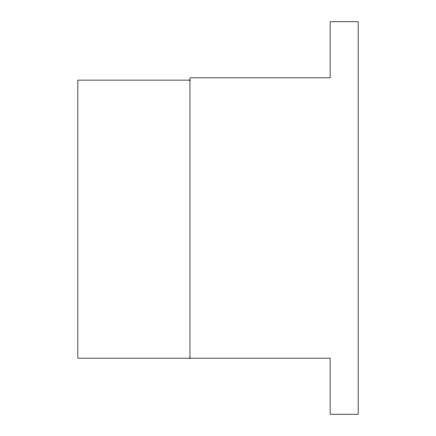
<?xml version="1.0" encoding="UTF-8"?>
<svg xmlns="http://www.w3.org/2000/svg" width="436" height="436" viewBox="0 0 436 436"><rect width="100%" height="100%" fill="white"/><g stroke="black" fill="none" stroke-linecap="round" stroke-linejoin="round"><path stroke-width="0.65" d="M189.971 80.099L77.859 80.099L77.859 358.141L330.112 358.141L330.112 414.2L358.141 414.2L358.141 21.8L330.112 21.8L330.112 77.859L189.971 77.859L189.971 358.141"/></g></svg>
